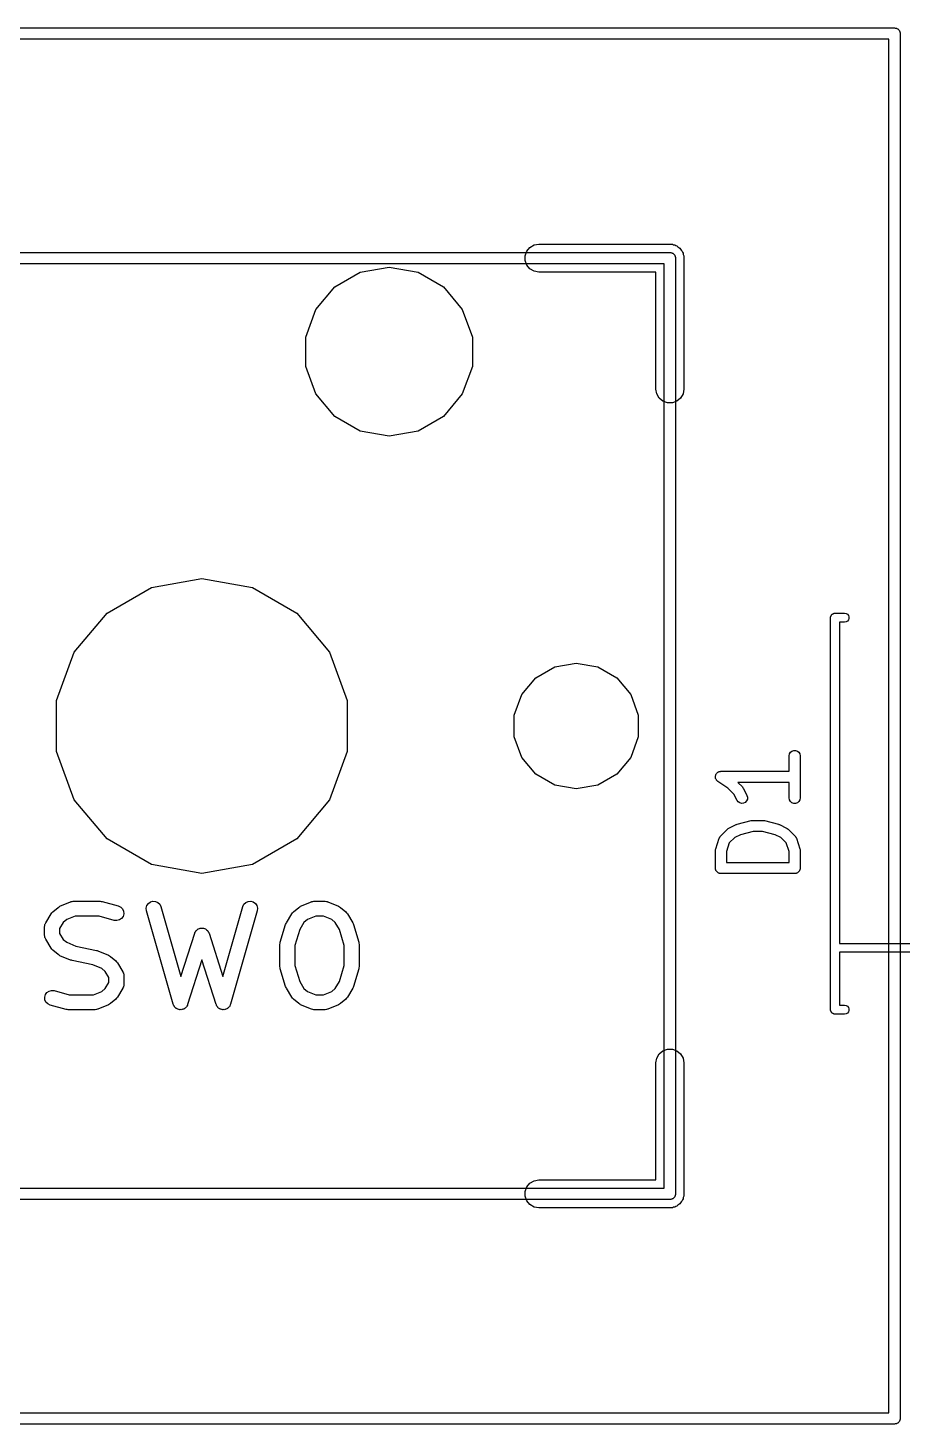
# Model space of a CAD drawing. Header units: millimetres. Extents: x 50 to 169, y 50 to 167.
# Drawn here: x 60.75 to 72.61, y 127.3 to 146.25 of the extents above; entities that cross this region are included whole.
import ezdxf

# ---------------------------------------------------------------- set-up
doc = ezdxf.new("R2010")
doc.units = ezdxf.units.MM
doc.layers.add('BLACK', color=7, linetype='Continuous')

# ---------------------------------------------------------------- blocks, each defined once
blk = doc.blocks.new('hhskb2-Cmts.User')
at = {"layer": 'BLACK'}
for p, q in [((43.65, -43.5738), (56.35, -43.5738)), ((56.35, -43.5738), (56.3566, -43.575)), ((56.3566, -43.575), (56.3632, -43.575)), ((56.3632, -43.575), (56.3695, -43.5772)), ((56.3695, -43.5772), (56.3761, -43.5784)), ((56.3761, -43.5784), (56.3818, -43.5817)), ((56.2738, -43.7262), (43.7262, -43.7262)), ((56.2738, -56.2738), (56.2738, -43.7262)), ((56.3818, -43.5817), (56.3881, -43.584)), ((56.3881, -43.584), (56.3932, -43.5883)), ((56.3932, -43.5883), (56.399, -43.5916)), ((56.399, -43.5916), (56.4033, -43.5967)), ((56.4033, -43.5967), (56.4084, -43.601)), ((56.4084, -43.601), (56.4117, -43.6068)), ((56.4117, -43.6068), (56.416, -43.6119)), ((56.416, -43.6119), (56.4183, -43.6182)), ((56.4183, -43.6182), (56.4216, -43.6239)), ((56.4216, -43.6239), (56.4228, -43.6305)), ((56.4228, -43.6305), (56.425, -43.6368)), ((56.425, -43.6368), (56.425, -43.6434)), ((56.425, -43.6434), (56.4262, -43.65)), ((56.4262, -43.65), (56.4262, -56.35)), ((43.7262, -56.2738), (56.2738, -56.2738)), ((56.35, -56.4262), (43.65, -56.4262)), ((56.3566, -56.425), (56.35, -56.4262)), ((56.3632, -56.425), (56.3566, -56.425)), ((56.3695, -56.4228), (56.3632, -56.425)), ((56.3761, -56.4216), (56.3695, -56.4228)), ((56.3818, -56.4183), (56.3761, -56.4216)), ((56.3881, -56.416), (56.3818, -56.4183)), ((56.3932, -56.4117), (56.3881, -56.416)), ((56.399, -56.4084), (56.3932, -56.4117)), ((56.4033, -56.4033), (56.399, -56.4084)), ((56.4084, -56.399), (56.4033, -56.4033)), ((56.4117, -56.3932), (56.4084, -56.399)), ((56.416, -56.3881), (56.4117, -56.3932)), ((56.4183, -56.3818), (56.416, -56.3881)), ((56.4216, -56.3761), (56.4183, -56.3818)), ((56.4228, -56.3695), (56.4216, -56.3761)), ((56.425, -56.3632), (56.4228, -56.3695)), ((56.4262, -56.35), (56.425, -56.3566)), ((56.425, -56.3566), (56.425, -56.3632))]:
    blk.add_line(p, q, dxfattribs=at)
blk = doc.blocks.new('hhskb2-Dwgs.User')
at = {"layer": 'BLACK'}
for p, q in [((40.602, -40.5258), (59.398, -40.5258)), ((59.398, -40.5258), (59.4046, -40.527)), ((59.4046, -40.527), (59.4112, -40.527)), ((59.4112, -40.527), (59.4175, -40.5292)), ((59.4175, -40.5292), (59.4241, -40.5304)), ((59.4241, -40.5304), (59.4298, -40.5337)), ((59.4298, -40.5337), (59.4361, -40.536)), ((59.4361, -40.536), (59.4412, -40.5403)), ((59.4412, -40.5403), (59.447, -40.5436)), ((59.447, -40.5436), (59.4513, -40.5487)), ((59.4513, -40.5487), (59.4564, -40.553)), ((59.3218, -40.6782), (40.6782, -40.6782)), ((59.3218, -59.3218), (59.3218, -40.6782)), ((59.4564, -40.553), (59.4597, -40.5588)), ((59.4597, -40.5588), (59.464, -40.5639)), ((59.464, -40.5639), (59.4663, -40.5702)), ((59.4663, -40.5702), (59.4696, -40.5759)), ((59.4696, -40.5759), (59.4708, -40.5825)), ((59.4708, -40.5825), (59.473, -40.5888)), ((59.473, -40.5888), (59.473, -40.5954)), ((59.473, -40.5954), (59.4742, -40.602)), ((59.4742, -40.602), (59.4742, -59.398)), ((59.398, -59.4742), (40.602, -59.4742)), ((40.6782, -59.3218), (59.3218, -59.3218)), ((59.4046, -59.473), (59.398, -59.4742)), ((59.4112, -59.473), (59.4046, -59.473)), ((59.4175, -59.4708), (59.4112, -59.473)), ((59.4241, -59.4696), (59.4175, -59.4708)), ((59.4298, -59.4663), (59.4241, -59.4696)), ((59.4361, -59.464), (59.4298, -59.4663)), ((59.4412, -59.4597), (59.4361, -59.464)), ((59.447, -59.4564), (59.4412, -59.4597)), ((59.4513, -59.4513), (59.447, -59.4564)), ((59.4564, -59.447), (59.4513, -59.4513)), ((59.4597, -59.4412), (59.4564, -59.447)), ((59.464, -59.4361), (59.4597, -59.4412)), ((59.4663, -59.4298), (59.464, -59.4361)), ((59.4696, -59.4241), (59.4663, -59.4298)), ((59.4708, -59.4175), (59.4696, -59.4241)), ((59.473, -59.4112), (59.4708, -59.4175)), ((59.4742, -59.398), (59.473, -59.4046)), ((59.473, -59.4046), (59.473, -59.4112))]:
    blk.add_line(p, q, dxfattribs=at)
blk = doc.blocks.new('hhskb2-F.SilkS')
at = {"layer": 'BLACK'}
for p, q in [((54.3844, -43.6169), (54.407, -43.5547)), ((54.407, -43.5547), (54.4495, -43.5041)), ((54.4495, -43.5041), (54.5068, -43.471)), ((54.5068, -43.471), (54.572, -43.4595)), ((54.572, -43.4595), (56.35, -43.4595)), ((56.35, -43.4595), (56.3664, -43.4624)), ((56.3664, -43.4624), (56.3831, -43.4624)), ((56.3831, -43.4624), (56.3987, -43.4681)), ((56.3987, -43.4681), (56.4152, -43.471)), ((56.4152, -43.471), (56.4296, -43.4793)), ((56.4296, -43.4793), (56.4452, -43.485)), ((56.4452, -43.485), (56.458, -43.4957)), ((56.458, -43.4957), (56.4725, -43.5041)), ((56.4725, -43.5041), (56.4832, -43.5168)), ((56.4832, -43.5168), (56.4959, -43.5275)), ((56.4959, -43.5275), (56.5043, -43.542)), ((56.5043, -43.542), (56.515, -43.5547)), ((56.515, -43.5547), (56.5207, -43.5704)), ((56.5207, -43.5704), (56.529, -43.5848)), ((54.3844, -43.6831), (54.3844, -43.6169)), ((54.407, -43.7452), (54.3844, -43.6831)), ((54.4495, -43.7959), (54.407, -43.7452)), ((56.529, -43.5848), (56.5319, -43.6013)), ((56.5319, -43.6013), (56.5376, -43.6169)), ((56.5376, -43.6169), (56.5376, -43.6336)), ((56.5376, -43.6336), (56.5405, -43.65)), ((56.5405, -43.65), (56.5405, -45.428)), ((51.8025, -44.0411), (52.1476, -43.8418)), ((52.1476, -43.8418), (52.54, -43.7726)), ((52.54, -43.7726), (52.9324, -43.8418)), ((52.9324, -43.8418), (53.2775, -44.0411)), ((54.5068, -43.829), (54.4495, -43.7959)), ((54.572, -43.8405), (54.5068, -43.829)), ((56.1595, -43.8405), (54.572, -43.8405)), ((56.1595, -45.428), (56.1595, -43.8405)), ((51.5464, -44.3463), (51.8025, -44.0411)), ((53.2775, -44.0411), (53.5336, -44.3463)), ((51.4101, -44.7208), (51.5464, -44.3463)), ((53.5336, -44.3463), (53.6699, -44.7208)), ((51.4101, -45.1192), (51.4101, -44.7208)), ((53.6699, -44.7208), (53.6699, -45.1192)), ((51.5464, -45.4937), (51.4101, -45.1192)), ((53.6699, -45.1192), (53.5336, -45.4937)), ((56.171, -45.4932), (56.1595, -45.428)), ((56.5405, -45.428), (56.529, -45.4932)), ((51.8025, -45.7989), (51.5464, -45.4937)), ((53.5336, -45.4937), (53.2775, -45.7989)), ((56.2041, -45.5505), (56.171, -45.4932)), ((56.2547, -45.593), (56.2041, -45.5505)), ((56.3169, -45.6156), (56.2547, -45.593)), ((56.3831, -45.6156), (56.3169, -45.6156)), ((56.4452, -45.593), (56.3831, -45.6156)), ((56.4959, -45.5505), (56.4452, -45.593)), ((56.529, -45.4932), (56.4959, -45.5505)), ((52.1476, -45.9982), (51.8025, -45.7989)), ((53.2775, -45.7989), (52.9324, -45.9982)), ((52.54, -46.0674), (52.1476, -45.9982)), ((52.9324, -45.9982), (52.54, -46.0674)), ((48.7134, -48.4667), (49.3154, -48.1192)), ((49.3154, -48.1192), (50, -47.9985)), ((50, -47.9985), (50.6846, -48.1192)), ((50.6846, -48.1192), (51.2865, -48.4667)), ((48.2666, -48.9992), (48.7134, -48.4667)), ((51.2865, -48.4667), (51.7334, -48.9992)), ((58.5336, -48.5095), (58.5362, -48.5049)), ((58.5362, -48.5049), (58.538, -48.5)), ((58.538, -48.5), (58.5414, -48.496)), ((58.5414, -48.496), (58.544, -48.4914)), ((58.544, -48.4914), (58.5481, -48.4881)), ((58.5481, -48.4881), (58.5514, -48.484)), ((58.5514, -48.484), (58.556, -48.4814)), ((58.556, -48.4814), (58.56, -48.478)), ((58.56, -48.478), (58.5649, -48.4762)), ((58.5649, -48.4762), (58.5695, -48.4736)), ((58.5695, -48.4736), (58.5747, -48.4727)), ((58.5747, -48.4727), (58.5796, -48.4709)), ((58.5796, -48.4709), (58.5848, -48.4709)), ((58.5848, -48.4709), (58.59, -48.47)), ((58.59, -48.47), (58.72, -48.47)), ((58.72, -48.47), (58.7405, -48.4736)), ((58.7405, -48.4736), (58.7586, -48.484)), ((58.7586, -48.484), (58.772, -48.5)), ((58.772, -48.5), (58.7791, -48.5196)), ((58.53, -48.53), (58.5309, -48.5248)), ((58.53, -53.85), (58.53, -48.53)), ((58.5309, -48.5196), (58.5327, -48.5147)), ((58.5309, -48.5248), (58.5309, -48.5196)), ((58.5327, -48.5147), (58.5336, -48.5095)), ((58.72, -48.59), (58.65, -48.59)), ((58.65, -48.59), (58.65, -52.95)), ((58.7405, -48.5864), (58.72, -48.59)), ((58.7586, -48.576), (58.7405, -48.5864)), ((58.772, -48.56), (58.7586, -48.576)), ((58.7791, -48.5404), (58.772, -48.56)), ((58.7791, -48.5196), (58.7791, -48.5404)), ((48.0289, -49.6524), (48.2666, -48.9992)), ((51.7334, -48.9992), (51.9711, -49.6524)), ((54.531, -49.3457), (54.7879, -49.1974)), ((54.7879, -49.1974), (55.08, -49.1458)), ((55.08, -49.1458), (55.3721, -49.1974)), ((55.3721, -49.1974), (55.629, -49.3457)), ((54.3403, -49.5729), (54.531, -49.3457)), ((55.629, -49.3457), (55.8197, -49.5729)), ((54.2388, -49.8517), (54.3403, -49.5729)), ((55.8197, -49.5729), (55.9212, -49.8517)), ((48.0289, -50.3476), (48.0289, -49.6524)), ((51.9711, -49.6524), (51.9711, -50.3476)), ((54.2388, -50.1483), (54.2388, -49.8517)), ((55.9212, -49.8517), (55.9212, -50.1483)), ((54.3403, -50.4271), (54.2388, -50.1483)), ((55.9212, -50.1483), (55.8197, -50.4271)), ((48.2666, -51.0008), (48.0289, -50.3476)), ((51.9711, -50.3476), (51.7334, -51.0008)), ((57.9674, -50.4043), (57.9719, -50.3786)), ((57.9719, -50.3786), (57.9849, -50.3561)), ((57.9849, -50.3561), (58.0049, -50.3393)), ((58.0049, -50.3393), (58.0294, -50.3304)), ((58.0294, -50.3304), (58.0554, -50.3304)), ((58.0554, -50.3304), (58.0799, -50.3393)), ((58.0799, -50.3393), (58.0998, -50.3561)), ((58.0998, -50.3561), (58.1129, -50.3786)), ((58.1129, -50.3786), (58.1174, -50.4043)), ((54.531, -50.6543), (54.3403, -50.4271)), ((55.8197, -50.4271), (55.629, -50.6543)), ((57.9674, -50.615), (57.9674, -50.4043)), ((58.1174, -50.4043), (58.1174, -50.9757)), ((54.7879, -50.8026), (54.531, -50.6543)), ((55.629, -50.6543), (55.3721, -50.8026)), ((56.9675, -50.6852), (56.9685, -50.6811)), ((56.9685, -50.6941), (56.9675, -50.6852)), ((56.9685, -50.677), (56.9716, -50.6686)), ((56.9685, -50.6811), (56.9685, -50.677)), ((56.9685, -50.703), (56.9685, -50.6941)), ((56.9699, -50.7069), (56.9685, -50.703)), ((56.9704, -50.7111), (56.9699, -50.7069)), ((56.9744, -50.7191), (56.9704, -50.7111)), ((56.9716, -50.6686), (56.9737, -50.6599)), ((56.9737, -50.6599), (56.976, -50.6564)), ((56.9774, -50.7275), (56.9744, -50.7191)), ((56.976, -50.6564), (56.9774, -50.6525)), ((56.9774, -50.6525), (56.9832, -50.6456)), ((56.9801, -50.7307), (56.9774, -50.7275)), ((56.9819, -50.7344), (56.9801, -50.7307)), ((56.9884, -50.7406), (56.9819, -50.7344)), ((56.9832, -50.6456), (56.9881, -50.6382)), ((56.9881, -50.6382), (56.9915, -50.6357)), ((56.9942, -50.7475), (56.9884, -50.7406)), ((56.9915, -50.6357), (56.9942, -50.6325)), ((56.9942, -50.6325), (57.0019, -50.6281)), ((56.9978, -50.7495), (56.9942, -50.7475)), ((57.0008, -50.7524), (56.9978, -50.7495)), ((57.1375, -50.8435), (57.0008, -50.7524)), ((57.0019, -50.6281), (57.0091, -50.6228)), ((57.0091, -50.6228), (57.0131, -50.6216)), ((57.0131, -50.6216), (57.0167, -50.6195)), ((57.0167, -50.6195), (57.0255, -50.618)), ((57.0255, -50.618), (57.0341, -50.6155)), ((57.0341, -50.6155), (57.0383, -50.6157)), ((57.0383, -50.6157), (57.0424, -50.615)), ((57.0424, -50.615), (57.9674, -50.615)), ((57.9674, -50.765), (57.2711, -50.765)), ((57.2711, -50.765), (57.3335, -50.8274)), ((57.9674, -50.9757), (57.9674, -50.765)), ((55.08, -50.8541), (54.7879, -50.8026)), ((55.3721, -50.8026), (55.08, -50.8541)), ((57.2188, -50.9249), (57.1375, -50.8435)), ((57.261, -51.0093), (57.2188, -50.9249)), ((57.3335, -50.8274), (57.3404, -50.8373)), ((57.3404, -50.8373), (57.3476, -50.8469)), ((57.3476, -50.8469), (57.3952, -50.9422)), ((57.3952, -50.9422), (57.4026, -50.9671)), ((57.4026, -50.9671), (57.401, -50.9931)), ((48.7134, -51.5332), (48.2666, -51.0008)), ((51.7334, -51.0008), (51.2865, -51.5332)), ((57.2765, -51.0302), (57.261, -51.0093)), ((57.2983, -51.0445), (57.2765, -51.0302)), ((57.3236, -51.0506), (57.2983, -51.0445)), ((57.3495, -51.0476), (57.3236, -51.0506)), ((57.3728, -51.036), (57.3495, -51.0476)), ((57.3907, -51.017), (57.3728, -51.036)), ((57.401, -50.9931), (57.3907, -51.017)), ((57.9719, -51.0014), (57.9674, -50.9757)), ((57.9849, -51.0239), (57.9719, -51.0014)), ((58.0049, -51.0407), (57.9849, -51.0239)), ((58.0294, -51.0496), (58.0049, -51.0407)), ((58.0554, -51.0496), (58.0294, -51.0496)), ((58.0799, -51.0407), (58.0554, -51.0496)), ((58.0998, -51.0239), (58.0799, -51.0407)), ((58.1129, -51.0014), (58.0998, -51.0239)), ((58.1174, -50.9757), (58.1129, -51.0014)), ((57.1517, -51.3848), (57.2469, -51.3372)), ((57.2469, -51.3372), (57.2548, -51.3349)), ((57.2548, -51.3349), (57.2623, -51.3315)), ((57.2623, -51.3315), (57.4528, -51.2839)), ((57.4528, -51.2839), (57.4619, -51.2833)), ((57.4619, -51.2833), (57.471, -51.2817)), ((57.471, -51.2817), (57.6138, -51.2817)), ((57.6138, -51.2817), (57.6228, -51.2833)), ((57.6228, -51.2833), (57.632, -51.2839)), ((57.632, -51.2839), (57.8225, -51.3315)), ((57.8225, -51.3315), (57.83, -51.3349)), ((57.83, -51.3349), (57.8378, -51.3372)), ((57.8378, -51.3372), (57.9331, -51.3848)), ((49.3154, -51.8808), (48.7134, -51.5332)), ((51.2865, -51.5332), (50.6846, -51.8808)), ((56.9712, -51.6663), (57.0188, -51.5234)), ((57.0188, -51.5234), (57.0209, -51.5196)), ((57.0209, -51.5196), (57.022, -51.5154)), ((57.022, -51.5154), (57.0271, -51.5082)), ((57.0271, -51.5082), (57.0313, -51.5005)), ((57.0313, -51.5005), (57.0345, -51.4977)), ((57.0345, -51.4977), (57.037, -51.4941)), ((57.037, -51.4941), (57.1322, -51.3989)), ((57.1322, -51.3989), (57.142, -51.392)), ((57.142, -51.392), (57.1517, -51.3848)), ((57.2297, -51.5135), (57.1556, -51.5877)), ((57.3067, -51.475), (57.2297, -51.5135)), ((57.4802, -51.4317), (57.3067, -51.475)), ((57.6046, -51.4317), (57.4802, -51.4317)), ((57.7781, -51.475), (57.6046, -51.4317)), ((57.8551, -51.5135), (57.7781, -51.475)), ((57.9292, -51.5877), (57.8551, -51.5135)), ((57.9331, -51.3848), (57.9427, -51.392)), ((57.9427, -51.392), (57.9526, -51.3989)), ((57.9526, -51.3989), (58.0478, -51.4941)), ((58.0478, -51.4941), (58.0503, -51.4977)), ((58.0503, -51.4977), (58.0535, -51.5005)), ((58.0535, -51.5005), (58.0577, -51.5082)), ((58.0577, -51.5082), (58.0627, -51.5154)), ((58.0627, -51.5154), (58.0639, -51.5196)), ((58.0639, -51.5196), (58.0659, -51.5234)), ((58.0659, -51.5234), (58.1135, -51.6663)), ((56.9674, -51.69), (56.9695, -51.6782)), ((56.9674, -51.9281), (56.9674, -51.69)), ((56.9695, -51.6782), (56.9712, -51.6663)), ((57.1556, -51.5877), (57.1174, -51.7022)), ((57.1174, -51.7022), (57.1174, -51.8531)), ((57.9674, -51.7022), (57.9292, -51.5877)), ((57.9674, -51.8531), (57.9674, -51.7022)), ((58.1135, -51.6663), (58.1153, -51.6782)), ((58.1153, -51.6782), (58.1174, -51.69)), ((58.1174, -51.69), (58.1174, -51.9281)), ((50, -52.0015), (49.3154, -51.8808)), ((50.6846, -51.8808), (50, -52.0015)), ((57.1174, -51.8531), (57.9674, -51.8531)), ((56.9685, -51.9346), (56.9674, -51.9281)), ((56.9685, -51.9411), (56.9685, -51.9346)), ((56.9708, -51.9473), (56.9685, -51.9411)), ((56.9719, -51.9537), (56.9708, -51.9473)), ((56.9752, -51.9594), (56.9719, -51.9537)), ((56.9774, -51.9656), (56.9752, -51.9594)), ((56.9816, -51.9706), (56.9774, -51.9656)), ((56.9849, -51.9763), (56.9816, -51.9706)), ((56.99, -51.9805), (56.9849, -51.9763)), ((56.9942, -51.9855), (56.99, -51.9805)), ((56.9999, -51.9888), (56.9942, -51.9855)), ((57.0049, -51.993), (56.9999, -51.9888)), ((57.011, -51.9953), (57.0049, -51.993)), ((57.0167, -51.9986), (57.011, -51.9953)), ((57.0232, -51.9997), (57.0167, -51.9986)), ((57.0294, -52.002), (57.0232, -51.9997)), ((57.0359, -52.002), (57.0294, -52.002)), ((57.0424, -52.0031), (57.0359, -52.002)), ((58.0424, -52.0031), (57.0424, -52.0031)), ((58.0488, -52.002), (58.0424, -52.0031)), ((58.0554, -52.002), (58.0488, -52.002)), ((58.0616, -51.9997), (58.0554, -52.002)), ((58.068, -51.9986), (58.0616, -51.9997)), ((58.0737, -51.9953), (58.068, -51.9986)), ((58.0799, -51.993), (58.0737, -51.9953)), ((58.0849, -51.9888), (58.0799, -51.993)), ((58.0906, -51.9855), (58.0849, -51.9888)), ((58.0948, -51.9805), (58.0906, -51.9855)), ((58.0998, -51.9763), (58.0948, -51.9805)), ((58.1031, -51.9706), (58.0998, -51.9763)), ((58.1073, -51.9656), (58.1031, -51.9706)), ((58.1096, -51.9594), (58.1073, -51.9656)), ((58.1129, -51.9537), (58.1096, -51.9594)), ((58.114, -51.9473), (58.1129, -51.9537)), ((58.1162, -51.9411), (58.114, -51.9473)), ((58.1174, -51.9281), (58.1162, -51.9346)), ((58.1162, -51.9346), (58.1162, -51.9411)), ((47.9755, -52.5224), (48.0481, -52.4619)), ((48.0481, -52.4619), (48.0613, -52.4544)), ((48.0613, -52.4544), (48.0741, -52.4462)), ((48.0741, -52.4462), (48.2192, -52.3857)), ((48.2192, -52.3857), (48.2215, -52.3852)), ((48.2215, -52.3852), (48.2235, -52.3841)), ((48.2235, -52.3841), (48.2387, -52.3814)), ((48.2387, -52.3814), (48.2536, -52.378)), ((48.2536, -52.378), (48.256, -52.3783)), ((48.256, -52.3783), (48.2583, -52.3779)), ((48.2583, -52.3779), (48.6211, -52.3779)), ((48.6211, -52.3779), (48.6347, -52.3803)), ((48.6347, -52.3803), (48.6483, -52.3816)), ((48.6483, -52.3816), (48.866, -52.4421)), ((48.866, -52.4421), (48.8979, -52.4573)), ((48.8979, -52.4573), (48.9226, -52.4825)), ((48.9226, -52.4825), (48.9372, -52.5146)), ((49.2455, -52.4723), (49.2541, -52.4381)), ((49.2492, -52.5074), (49.2455, -52.4723)), ((49.2541, -52.4381), (49.2738, -52.4089)), ((49.2738, -52.4089), (49.3024, -52.3882)), ((49.3024, -52.3882), (49.3363, -52.3785)), ((49.3363, -52.3785), (49.3715, -52.381)), ((49.3715, -52.381), (49.4038, -52.3953)), ((49.4038, -52.3953), (49.4291, -52.4199)), ((49.4291, -52.4199), (49.4445, -52.4516)), ((49.4445, -52.4516), (49.7152, -53.399)), ((50.2848, -53.399), (50.5555, -52.4516)), ((50.5555, -52.4516), (50.5709, -52.4199)), ((50.5709, -52.4199), (50.5962, -52.3953)), ((50.5962, -52.3953), (50.6285, -52.381)), ((50.6285, -52.381), (50.6637, -52.3785)), ((50.6637, -52.3785), (50.6976, -52.3882)), ((50.6976, -52.3882), (50.7262, -52.4089)), ((50.7262, -52.4089), (50.7459, -52.4381)), ((50.7459, -52.4381), (50.7545, -52.4723)), ((50.7545, -52.4723), (50.7508, -52.5074)), ((51.2412, -52.5224), (51.3138, -52.4619)), ((51.3138, -52.4619), (51.327, -52.4544)), ((51.327, -52.4544), (51.3398, -52.4462)), ((51.3398, -52.4462), (51.4849, -52.3857)), ((51.4849, -52.3857), (51.4872, -52.3852)), ((51.4872, -52.3852), (51.4893, -52.3841)), ((51.4893, -52.3841), (51.5044, -52.3814)), ((51.5044, -52.3814), (51.5194, -52.378)), ((51.5194, -52.378), (51.5217, -52.3783)), ((51.5217, -52.3783), (51.524, -52.3779)), ((51.524, -52.3779), (51.6691, -52.3779)), ((51.6691, -52.3779), (51.6715, -52.3783)), ((51.6715, -52.3783), (51.6738, -52.378)), ((51.6738, -52.378), (51.6888, -52.3814)), ((51.6888, -52.3814), (51.7039, -52.3841)), ((51.7039, -52.3841), (51.7059, -52.3852)), ((51.7059, -52.3852), (51.7082, -52.3857)), ((51.7082, -52.3857), (51.8534, -52.4462)), ((51.8534, -52.4462), (51.8662, -52.4544)), ((51.8662, -52.4544), (51.8793, -52.4619)), ((51.8793, -52.4619), (51.9519, -52.5224)), ((47.8774, -52.6782), (47.8809, -52.6692)), ((47.8809, -52.6692), (47.9534, -52.5482)), ((47.9534, -52.5482), (47.9646, -52.5354)), ((47.9646, -52.5354), (47.9755, -52.5224)), ((48.1188, -52.6675), (48.0696, -52.7496)), ((48.1664, -52.6279), (48.1188, -52.6675)), ((48.2786, -52.5811), (48.1664, -52.6279)), ((48.6073, -52.5811), (48.2786, -52.5811)), ((48.8117, -52.6379), (48.6073, -52.5811)), ((48.8468, -52.6413), (48.8117, -52.6379)), ((48.8809, -52.6325), (48.8468, -52.6413)), ((48.91, -52.6125), (48.8809, -52.6325)), ((48.9305, -52.5838), (48.91, -52.6125)), ((48.94, -52.5498), (48.9305, -52.5838)), ((48.9372, -52.5146), (48.94, -52.5498)), ((49.612, -53.7774), (49.2492, -52.5074)), ((50.7508, -52.5074), (50.388, -53.7774)), ((51.1421, -52.681), (51.1466, -52.6692)), ((51.1466, -52.6692), (51.2192, -52.5482)), ((51.2192, -52.5482), (51.2303, -52.5354)), ((51.2303, -52.5354), (51.2412, -52.5224)), ((51.3846, -52.6675), (51.3274, -52.7628)), ((51.4321, -52.6279), (51.3846, -52.6675)), ((51.5443, -52.5811), (51.4321, -52.6279)), ((51.6488, -52.5811), (51.5443, -52.5811)), ((51.761, -52.6279), (51.6488, -52.5811)), ((51.8086, -52.6675), (51.761, -52.6279)), ((51.8658, -52.7628), (51.8086, -52.6675)), ((51.9519, -52.5224), (51.9628, -52.5354)), ((51.9628, -52.5354), (51.974, -52.5482)), ((51.974, -52.5482), (52.0465, -52.6692)), ((52.0465, -52.6692), (52.0511, -52.681)), ((47.8664, -52.7214), (47.8681, -52.7118)), ((47.8664, -52.8424), (47.8664, -52.7214)), ((47.8681, -52.852), (47.8664, -52.8424)), ((47.8681, -52.7118), (47.8683, -52.7021)), ((47.8683, -52.8617), (47.8681, -52.852)), ((47.8683, -52.7021), (47.8711, -52.6946)), ((47.8711, -52.8692), (47.8683, -52.8617)), ((47.8711, -52.6946), (47.8725, -52.6867)), ((47.8725, -52.6867), (47.8774, -52.6782)), ((48.0696, -52.7496), (48.0696, -52.8142)), ((48.0696, -52.8142), (48.1188, -52.8963)), ((49.7152, -53.399), (49.9032, -52.8114)), ((49.9032, -52.8114), (49.9051, -52.8078)), ((49.9051, -52.8078), (49.906, -52.8039)), ((49.906, -52.8039), (49.9133, -52.7923)), ((49.9133, -52.7923), (49.9197, -52.7802)), ((49.9197, -52.7802), (49.9226, -52.7775)), ((49.9226, -52.7775), (49.9248, -52.7741)), ((49.9248, -52.7741), (49.9356, -52.7657)), ((49.9356, -52.7657), (49.9458, -52.7565)), ((49.9458, -52.7565), (49.9495, -52.7549)), ((49.9495, -52.7549), (49.9527, -52.7525)), ((49.9527, -52.7525), (49.9658, -52.7483)), ((49.9658, -52.7483), (49.9784, -52.7431)), ((49.9784, -52.7431), (49.9825, -52.7429)), ((49.9825, -52.7429), (49.9863, -52.7417)), ((49.9863, -52.7417), (50, -52.7422)), ((50, -52.7422), (50.0137, -52.7417)), ((50.0137, -52.7417), (50.0175, -52.7429)), ((50.0175, -52.7429), (50.0216, -52.7431)), ((50.0216, -52.7431), (50.0343, -52.7483)), ((50.0343, -52.7483), (50.0473, -52.7525)), ((50.0473, -52.7525), (50.0505, -52.7549)), ((50.0505, -52.7549), (50.0542, -52.7565)), ((50.0542, -52.7565), (50.0644, -52.7657)), ((50.0644, -52.7657), (50.0752, -52.7741)), ((50.0752, -52.7741), (50.0774, -52.7775)), ((50.0774, -52.7775), (50.0803, -52.7802)), ((50.0803, -52.7802), (50.0867, -52.7923)), ((50.0867, -52.7923), (50.094, -52.8039)), ((50.094, -52.8039), (50.0949, -52.8078)), ((50.0949, -52.8078), (50.0968, -52.8114)), ((50.0968, -52.8114), (50.2848, -53.399)), ((51.0638, -52.9341), (51.1364, -52.6922)), ((51.1364, -52.6922), (51.1421, -52.681)), ((51.3274, -52.7628), (51.2627, -52.9782)), ((51.9304, -52.9782), (51.8658, -52.7628)), ((52.0511, -52.681), (52.0567, -52.6922)), ((52.0567, -52.6922), (52.1293, -52.9341)), ((47.8725, -52.8771), (47.8711, -52.8692)), ((47.8774, -52.8856), (47.8725, -52.8771)), ((47.8809, -52.8947), (47.8774, -52.8856)), ((47.9534, -53.0156), (47.8809, -52.8947)), ((47.9646, -53.0284), (47.9534, -53.0156)), ((47.9755, -53.0414), (47.9646, -53.0284)), ((48.0481, -53.1019), (47.9755, -53.0414)), ((48.1188, -52.8963), (48.1664, -52.9359)), ((48.1664, -52.9359), (48.2885, -52.9868)), ((48.2885, -52.9868), (48.5693, -53.0453)), ((48.5693, -53.0453), (48.5782, -53.0489)), ((48.5782, -53.0489), (48.5876, -53.051)), ((48.5876, -53.051), (48.7328, -53.1115)), ((51.0595, -52.9633), (51.0621, -52.9488)), ((51.0595, -53.2657), (51.0595, -52.9633)), ((51.0621, -52.9488), (51.0638, -52.9341)), ((51.2627, -52.9782), (51.2627, -53.2508)), ((51.9304, -53.2508), (51.9304, -52.9782)), ((52.1293, -52.9341), (52.131, -52.9488)), ((52.131, -52.9488), (52.1336, -52.9633)), ((52.1336, -52.9633), (52.1336, -53.2657)), ((58.65, -52.95), (61.35, -52.95)), ((48.0613, -53.1094), (48.0481, -53.1019)), ((48.0741, -53.1176), (48.0613, -53.1094)), ((48.2192, -53.1781), (48.0741, -53.1176)), ((48.2286, -53.1802), (48.2192, -53.1781)), ((48.2376, -53.1837), (48.2286, -53.1802)), ((48.5184, -53.2423), (48.2376, -53.1837)), ((48.6405, -53.2931), (48.5184, -53.2423)), ((48.7328, -53.1115), (48.7456, -53.1196)), ((48.7456, -53.1196), (48.7588, -53.1272)), ((48.7588, -53.1272), (48.8313, -53.1877)), ((48.8313, -53.1877), (48.8423, -53.2006)), ((48.8423, -53.2006), (48.8534, -53.2134)), ((48.8534, -53.2134), (48.926, -53.3344)), ((50, -53.1757), (49.8065, -53.7805)), ((50.1935, -53.7805), (50, -53.1757)), ((61.35, -53.07), (58.65, -53.07)), ((58.65, -53.07), (58.65, -53.79)), ((48.688, -53.3327), (48.6405, -53.2931)), ((48.7373, -53.4148), (48.688, -53.3327)), ((48.7373, -53.4795), (48.7373, -53.4148)), ((48.926, -53.3344), (48.9295, -53.3435)), ((48.9295, -53.3435), (48.9343, -53.3519)), ((48.9343, -53.3519), (48.9357, -53.3598)), ((48.9357, -53.3598), (48.9386, -53.3673)), ((48.9386, -53.3673), (48.9388, -53.3771)), ((48.9388, -53.3771), (48.9405, -53.3867)), ((48.9405, -53.3867), (48.9405, -53.5076)), ((51.0621, -53.2802), (51.0595, -53.2657)), ((51.0638, -53.2949), (51.0621, -53.2802)), ((51.1364, -53.5368), (51.0638, -53.2949)), ((51.2627, -53.2508), (51.3274, -53.4662)), ((51.8658, -53.4662), (51.9304, -53.2508)), ((52.1293, -53.2949), (52.0567, -53.5368)), ((52.131, -53.2802), (52.1293, -53.2949)), ((52.1336, -53.2657), (52.131, -53.2802)), ((47.8763, -53.6453), (47.8968, -53.6166)), ((47.8968, -53.6166), (47.9259, -53.5966)), ((47.9259, -53.5966), (47.9601, -53.5878)), ((47.9601, -53.5878), (47.9952, -53.5912)), ((47.9952, -53.5912), (48.1996, -53.6479)), ((48.5282, -53.6479), (48.6405, -53.6012)), ((48.6405, -53.6012), (48.688, -53.5615)), ((48.688, -53.5615), (48.7373, -53.4795)), ((48.926, -53.5599), (48.8534, -53.6808)), ((48.9295, -53.5508), (48.926, -53.5599)), ((48.9343, -53.5424), (48.9295, -53.5508)), ((48.9357, -53.5344), (48.9343, -53.5424)), ((48.9386, -53.5269), (48.9357, -53.5344)), ((48.9388, -53.5172), (48.9386, -53.5269)), ((48.9405, -53.5076), (48.9388, -53.5172)), ((51.1421, -53.5481), (51.1364, -53.5368)), ((51.1466, -53.5599), (51.1421, -53.5481)), ((51.2192, -53.6808), (51.1466, -53.5599)), ((51.3274, -53.4662), (51.3846, -53.5615)), ((51.3846, -53.5615), (51.4321, -53.6012)), ((51.4321, -53.6012), (51.5443, -53.6479)), ((51.6488, -53.6479), (51.761, -53.6012)), ((51.761, -53.6012), (51.8086, -53.5615)), ((51.8086, -53.5615), (51.8658, -53.4662)), ((52.0465, -53.5599), (51.974, -53.6808)), ((52.0511, -53.5481), (52.0465, -53.5599)), ((52.0567, -53.5368), (52.0511, -53.5481)), ((47.8669, -53.6793), (47.8763, -53.6453)), ((47.8696, -53.7144), (47.8669, -53.6793)), ((47.8842, -53.7466), (47.8696, -53.7144)), ((47.909, -53.7717), (47.8842, -53.7466)), ((47.9408, -53.7869), (47.909, -53.7717)), ((48.1585, -53.8474), (47.9408, -53.7869)), ((48.1996, -53.6479), (48.5282, -53.6479)), ((48.7328, -53.7828), (48.5876, -53.8433)), ((48.7456, -53.7746), (48.7328, -53.7828)), ((48.7588, -53.7671), (48.7456, -53.7746)), ((48.8313, -53.7066), (48.7588, -53.7671)), ((48.8423, -53.6937), (48.8313, -53.7066)), ((48.8534, -53.6808), (48.8423, -53.6937)), ((49.6145, -53.7825), (49.612, -53.7774)), ((49.6157, -53.788), (49.6145, -53.7825)), ((49.6222, -53.7983), (49.6157, -53.788)), ((49.6275, -53.8092), (49.6222, -53.7983)), ((49.6315, -53.8131), (49.6275, -53.8092)), ((49.6345, -53.8178), (49.6315, -53.8131)), ((49.7901, -53.8117), (49.7859, -53.8155)), ((49.7957, -53.801), (49.7901, -53.8117)), ((49.8025, -53.7909), (49.7957, -53.801)), ((49.8039, -53.7855), (49.8025, -53.7909)), ((49.8065, -53.7805), (49.8039, -53.7855)), ((50.1961, -53.7855), (50.1935, -53.7805)), ((50.1975, -53.7909), (50.1961, -53.7855)), ((50.2043, -53.801), (50.1975, -53.7909)), ((50.2099, -53.8117), (50.2043, -53.801)), ((50.2141, -53.8155), (50.2099, -53.8117)), ((50.3685, -53.8131), (50.3655, -53.8178)), ((50.3725, -53.8092), (50.3685, -53.8131)), ((50.3778, -53.7983), (50.3725, -53.8092)), ((50.3843, -53.788), (50.3778, -53.7983)), ((50.3855, -53.7825), (50.3843, -53.788)), ((50.388, -53.7774), (50.3855, -53.7825)), ((51.2303, -53.6936), (51.2192, -53.6808)), ((51.2412, -53.7066), (51.2303, -53.6936)), ((51.3138, -53.7671), (51.2412, -53.7066)), ((51.327, -53.7746), (51.3138, -53.7671)), ((51.3398, -53.7828), (51.327, -53.7746)), ((51.4849, -53.8433), (51.3398, -53.7828)), ((51.5443, -53.6479), (51.6488, -53.6479)), ((51.8534, -53.7828), (51.7082, -53.8433)), ((51.8662, -53.7746), (51.8534, -53.7828)), ((51.8793, -53.7671), (51.8662, -53.7746)), ((51.9519, -53.7066), (51.8793, -53.7671)), ((51.9629, -53.6936), (51.9519, -53.7066)), ((51.974, -53.6808), (51.9629, -53.6936)), ((58.65, -53.79), (58.72, -53.79)), ((58.72, -53.79), (58.7405, -53.7936)), ((58.7405, -53.7936), (58.7586, -53.804)), ((58.7586, -53.804), (58.772, -53.82)), ((48.1722, -53.8487), (48.1585, -53.8474)), ((48.1857, -53.8511), (48.1722, -53.8487)), ((48.5486, -53.8511), (48.1857, -53.8511)), ((48.5509, -53.8507), (48.5486, -53.8511)), ((48.5532, -53.851), (48.5509, -53.8507)), ((48.5682, -53.8477), (48.5532, -53.851)), ((48.5833, -53.845), (48.5682, -53.8477)), ((48.5854, -53.8438), (48.5833, -53.845)), ((48.5876, -53.8433), (48.5854, -53.8438)), ((49.6441, -53.8253), (49.6345, -53.8178)), ((49.6528, -53.8337), (49.6441, -53.8253)), ((49.658, -53.836), (49.6528, -53.8337)), ((49.6624, -53.8394), (49.658, -53.836)), ((49.674, -53.8431), (49.6624, -53.8394)), ((49.685, -53.8481), (49.674, -53.8431)), ((49.6907, -53.8485), (49.685, -53.8481)), ((49.696, -53.8502), (49.6907, -53.8485)), ((49.7081, -53.8497), (49.696, -53.8502)), ((49.7202, -53.8506), (49.7081, -53.8497)), ((49.7256, -53.849), (49.7202, -53.8506)), ((49.7313, -53.8488), (49.7256, -53.849)), ((49.7425, -53.8442), (49.7313, -53.8488)), ((49.7542, -53.8409), (49.7425, -53.8442)), ((49.7587, -53.8376), (49.7542, -53.8409)), ((49.7639, -53.8354), (49.7587, -53.8376)), ((49.7729, -53.8273), (49.7639, -53.8354)), ((49.7827, -53.8202), (49.7729, -53.8273)), ((49.7859, -53.8155), (49.7827, -53.8202)), ((50.2173, -53.8202), (50.2141, -53.8155)), ((50.2271, -53.8273), (50.2173, -53.8202)), ((50.2361, -53.8354), (50.2271, -53.8273)), ((50.2413, -53.8376), (50.2361, -53.8354)), ((50.2458, -53.8409), (50.2413, -53.8376)), ((50.2575, -53.8442), (50.2458, -53.8409)), ((50.2687, -53.8488), (50.2575, -53.8442)), ((50.2743, -53.849), (50.2687, -53.8488)), ((50.2798, -53.8506), (50.2743, -53.849)), ((50.2919, -53.8497), (50.2798, -53.8506)), ((50.304, -53.8502), (50.2919, -53.8497)), ((50.3093, -53.8485), (50.304, -53.8502)), ((50.315, -53.8481), (50.3093, -53.8485)), ((50.326, -53.8431), (50.315, -53.8481)), ((50.3376, -53.8394), (50.326, -53.8431)), ((50.342, -53.836), (50.3376, -53.8394)), ((50.3472, -53.8337), (50.342, -53.836)), ((50.3559, -53.8253), (50.3472, -53.8337)), ((50.3655, -53.8178), (50.3559, -53.8253)), ((51.4872, -53.8438), (51.4849, -53.8433)), ((51.4893, -53.845), (51.4872, -53.8438)), ((51.5044, -53.8477), (51.4893, -53.845)), ((51.5194, -53.851), (51.5044, -53.8477)), ((51.5217, -53.8507), (51.5194, -53.851)), ((51.524, -53.8511), (51.5217, -53.8507)), ((51.6691, -53.8511), (51.524, -53.8511)), ((51.6715, -53.8507), (51.6691, -53.8511)), ((51.6738, -53.851), (51.6715, -53.8507)), ((51.6888, -53.8477), (51.6738, -53.851)), ((51.7039, -53.845), (51.6888, -53.8477)), ((51.7059, -53.8438), (51.7039, -53.845)), ((51.7082, -53.8433), (51.7059, -53.8438)), ((58.5309, -53.8552), (58.53, -53.85)), ((58.5309, -53.8604), (58.5309, -53.8552)), ((58.5327, -53.8653), (58.5309, -53.8604)), ((58.5336, -53.8705), (58.5327, -53.8653)), ((58.5362, -53.8751), (58.5336, -53.8705)), ((58.538, -53.88), (58.5362, -53.8751)), ((58.5414, -53.884), (58.538, -53.88)), ((58.544, -53.8886), (58.5414, -53.884)), ((58.5481, -53.8919), (58.544, -53.8886)), ((58.5514, -53.896), (58.5481, -53.8919)), ((58.556, -53.8986), (58.5514, -53.896)), ((58.56, -53.902), (58.556, -53.8986)), ((58.5649, -53.9038), (58.56, -53.902)), ((58.5695, -53.9064), (58.5649, -53.9038)), ((58.5747, -53.9073), (58.5695, -53.9064)), ((58.5796, -53.9091), (58.5747, -53.9073)), ((58.5848, -53.9091), (58.5796, -53.9091)), ((58.59, -53.91), (58.5848, -53.9091)), ((58.72, -53.91), (58.59, -53.91)), ((58.7405, -53.9064), (58.72, -53.91)), ((58.7586, -53.896), (58.7405, -53.9064)), ((58.772, -53.88), (58.7586, -53.896)), ((58.772, -53.82), (58.7791, -53.8396)), ((58.7791, -53.8604), (58.772, -53.88)), ((58.7791, -53.8396), (58.7791, -53.8604)), ((56.1595, -54.572), (56.171, -54.5068)), ((56.171, -54.5068), (56.2041, -54.4495)), ((56.2041, -54.4495), (56.2547, -54.407)), ((56.2547, -54.407), (56.3169, -54.3844)), ((56.3169, -54.3844), (56.3831, -54.3844)), ((56.3831, -54.3844), (56.4452, -54.407)), ((56.4452, -54.407), (56.4959, -54.4495)), ((56.4959, -54.4495), (56.529, -54.5068)), ((56.529, -54.5068), (56.5405, -54.572)), ((56.1595, -56.1595), (56.1595, -54.572)), ((56.5405, -54.572), (56.5405, -56.35)), ((54.3844, -56.3169), (54.407, -56.2547)), ((54.407, -56.2547), (54.4495, -56.2041)), ((54.4495, -56.2041), (54.5068, -56.171)), ((54.5068, -56.171), (54.572, -56.1595)), ((54.572, -56.1595), (56.1595, -56.1595)), ((54.3844, -56.3831), (54.3844, -56.3169)), ((54.407, -56.4452), (54.3844, -56.3831)), ((54.4495, -56.4959), (54.407, -56.4452)), ((56.5043, -56.458), (56.4959, -56.4725)), ((56.515, -56.4452), (56.5043, -56.458)), ((56.5207, -56.4296), (56.515, -56.4452)), ((56.529, -56.4152), (56.5207, -56.4296)), ((56.5319, -56.3987), (56.529, -56.4152)), ((56.5376, -56.3831), (56.5319, -56.3987)), ((56.5405, -56.35), (56.5376, -56.3664)), ((56.5376, -56.3664), (56.5376, -56.3831)), ((54.5068, -56.529), (54.4495, -56.4959)), ((54.572, -56.5405), (54.5068, -56.529)), ((56.35, -56.5405), (54.572, -56.5405)), ((56.3664, -56.5376), (56.35, -56.5405)), ((56.3831, -56.5376), (56.3664, -56.5376)), ((56.3987, -56.5319), (56.3831, -56.5376)), ((56.4152, -56.529), (56.3987, -56.5319)), ((56.4296, -56.5207), (56.4152, -56.529)), ((56.4452, -56.515), (56.4296, -56.5207)), ((56.458, -56.5043), (56.4452, -56.515)), ((56.4725, -56.4959), (56.458, -56.5043)), ((56.4832, -56.4832), (56.4725, -56.4959)), ((56.4959, -56.4725), (56.4832, -56.4832))]:
    blk.add_line(p, q, dxfattribs=at)

msp = doc.modelspace()

# ---------------------------------------------------------------- block references
for name in ['hhskb2-F.SilkS', 'hhskb2-Dwgs.User', 'hhskb2-Cmts.User']:
    msp.add_blockref(name, (13.113, 186.774))

doc.saveas('drawing.dxf')
